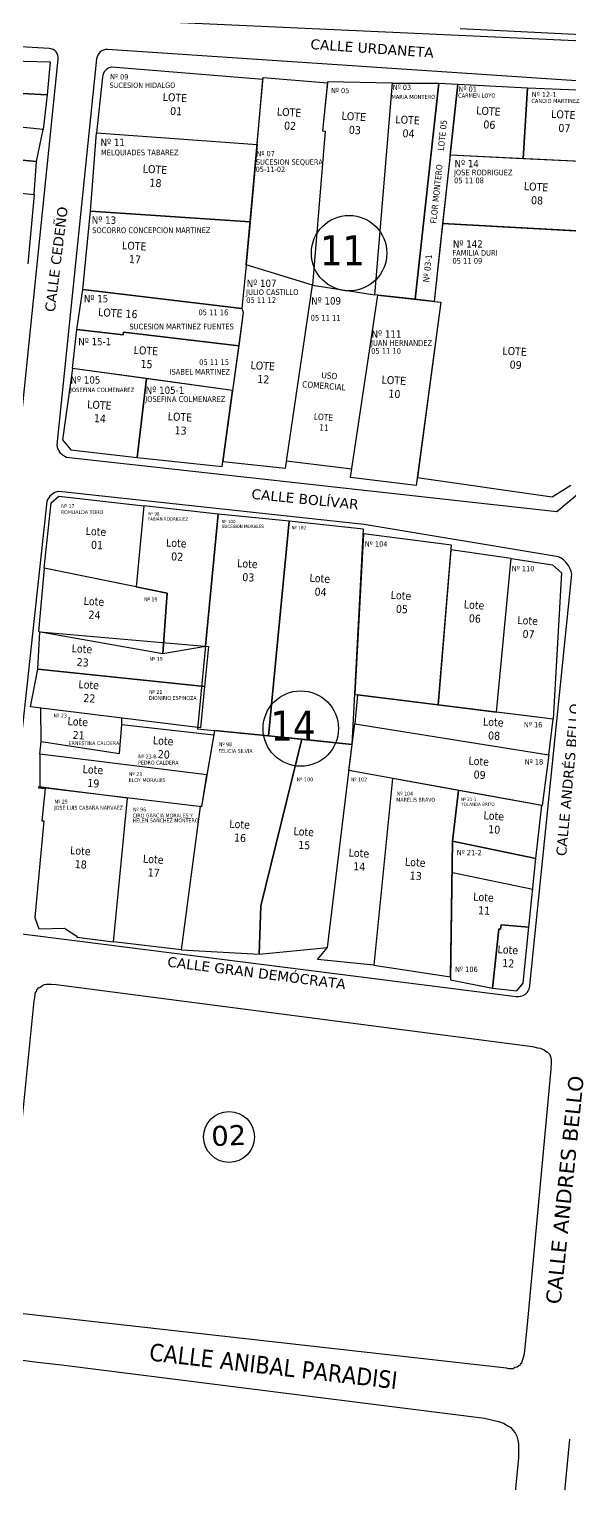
# Model space of a CAD drawing. Header units: metres. Extents: x 2 to 659295185, y -28 to 1124222152.
# Drawn here: x 660063.3 to 660171.5, y 1124433 to 1124723.8 of the extents above; entities that cross this region are included whole.
import ezdxf
from ezdxf.enums import TextEntityAlignment as Align

# ---------------------------------------------------------------- set-up
doc = ezdxf.new("R2010")
doc.units = ezdxf.units.M
doc.header["$MEASUREMENT"] = 0
for name, color, linetype in [('CALLES', 1, 'CONTINUOUS'), ('MANZANA', 30, 'CONTINUOUS'), ('Numero de manzana', 6, 'CONTINUOUS'), ('PARCELA SL', 1, 'CONTINUOUS'), ('Parcelas', 140, 'CONTINUOUS')]:
    doc.layers.add(name, color=color, linetype=linetype)
doc.styles.add('ROMAN', font='verdana.ttf')
doc.styles.get("Standard").update_dxf_attribs({"font": 'tahoma.ttf'})

msp = doc.modelspace()

# ---------------------------------------------------------------- linework, layer by layer
at = {"layer": 'MANZANA', "lineweight": -2}
for p, q in [((660065.0229, 1124531.8748), (660065.2373, 1124532.0947)), ((660065.2373, 1124532.0947), (660065.4517, 1124532.2047)), ((660065.4517, 1124532.2047), (660065.7815, 1124532.4247)), ((660065.7815, 1124532.4247), (660066.1113, 1124532.6546)), ((660066.1113, 1124532.6546), (660066.4412, 1124532.7646)), ((660066.4412, 1124532.7646), (660066.771, 1124532.8746)), ((660066.771, 1124532.8746), (660067.3152, 1124532.8746)), ((660067.3152, 1124532.8746), (660067.7523, 1124532.8846)), ((660067.7523, 1124532.8846), (660068.7418, 1124532.7746)), ((660068.7418, 1124532.7746), (660164.0143, 1124520.3771)), ((660058.3932, 1124470.2373), (660064.3715, 1124529.5453)), ((660064.3715, 1124529.5453), (660064.4787, 1124530.2151)), ((660064.4787, 1124530.2151), (660064.5859, 1124530.765)), ((660064.5859, 1124531.0949), (660064.8003, 1124531.4249)), ((660064.5859, 1124530.765), (660064.5859, 1124531.0949)), ((660064.8003, 1124531.4249), (660064.9075, 1124531.6548)), ((660064.9075, 1124531.6548), (660065.0229, 1124531.8748)), ((660164.0143, 1124520.3771), (660165.0038, 1124520.1572)), ((660165.0038, 1124520.1572), (660165.548, 1124520.0472)), ((660165.548, 1124520.0472), (660165.8778, 1124519.9372)), ((660165.8778, 1124519.9372), (660166.3231, 1124519.7173)), ((660166.3231, 1124519.7173), (660166.6529, 1124519.4973)), ((660166.6529, 1124519.4973), (660166.9828, 1124519.2774)), ((660166.9828, 1124519.2774), (660167.1971, 1124519.0574)), ((660167.1971, 1124519.0574), (660167.4198, 1124518.8374)), ((660167.4198, 1124518.8374), (660167.527, 1124518.5075)), ((660167.527, 1124518.5075), (660167.6424, 1124518.1776)), ((660167.6424, 1124518.1776), (660167.7496, 1124517.7377)), ((660167.7496, 1124517.7377), (660167.7579, 1124517.1778)), ((660167.6507, 1124515.858), (660162.9505, 1124464.8484)), ((660167.7579, 1124517.1778), (660167.6507, 1124515.858)), ((660158.8276, 1124456.0902), (660062.1368, 1124466.938)), ((660162.9505, 1124464.8484), (660162.3239, 1124458.9796)), ((660061.5184, 1124457.7499), (660065.0229, 1124457.33)), ((660065.0229, 1124457.33), (660069.8467, 1124456.8001)), ((660069.8467, 1124456.8001), (660154.3831, 1124446.1122)), ((660161.2354, 1124456.5401), (660160.9056, 1124456.3202)), ((660161.458, 1124456.6601), (660161.2354, 1124456.5401)), ((660161.5652, 1124456.8801), (660161.458, 1124456.6601)), ((660161.7796, 1124457.1), (660161.5652, 1124456.8801)), ((660161.8868, 1124457.4299), (660161.7796, 1124457.1)), ((660161.994, 1124457.7599), (660161.8868, 1124457.4299)), ((660162.1012, 1124458.2098), (660161.994, 1124457.7599)), ((660162.3239, 1124458.9796), (660162.1012, 1124458.2098)), ((660159.2646, 1124455.9802), (660158.8276, 1124456.0902)), ((660159.8171, 1124455.9802), (660159.2646, 1124455.9802)), ((660160.1387, 1124455.9902), (660159.8171, 1124455.9802)), ((660160.4685, 1124456.2102), (660160.1387, 1124455.9902)), ((660160.9056, 1124456.3202), (660160.4685, 1124456.2102)), ((660154.3831, 1124446.1122), (660157.2279, 1124445.4624)), ((660157.2279, 1124445.4624), (660158.2174, 1124445.1424)), ((660158.2174, 1124445.1424), (660159.0997, 1124444.5926)), ((660159.0997, 1124444.5926), (660159.644, 1124444.2626)), ((660159.644, 1124444.2626), (660160.0892, 1124443.7127)), ((660160.0892, 1124443.7127), (660160.5263, 1124443.1528)), ((660160.5263, 1124443.1528), (660160.8643, 1124442.493)), ((660160.8643, 1124442.493), (660161.087, 1124441.7231)), ((660162.5877, 1124350.8116), (660171.4932, 1124441.8831)), ((660161.087, 1124441.7231), (660161.1942, 1124440.9533)), ((660161.1942, 1124440.9533), (660161.2024, 1124439.5136)), ((660161.2024, 1124439.5136), (660161.2107, 1124438.1839)), ((660161.2107, 1124438.1839), (660152.8164, 1124354.7508))]:
    msp.add_line(p, q, dxfattribs=at)
at = {"layer": 'MANZANA', "linetype": 'Continuous'}
for points in [[(660084.0275, 1124781.2047), (660078.4982, 1124727.9452, 0.40172014), (660080.4688, 1124725.6578), (660179.9351, 1124721.1683, 0.14870129), (660183.323, 1124724.0074), (660189.634, 1124772.022, 0.25664339), (660185.713, 1124776.866), (660086.2301, 1124783.0695, 0.40592946)], [(659965.8034, 1124651.5975), (660058.7492, 1124640.6251, 0.21818319), (660061.4866, 1124642.819), (660069.1593, 1124717.7654, 0.46845309), (660067.3665, 1124719.8727), (659974.3625, 1124725.3573, 0.38811235), (659972.1166, 1124723.4906), (659963.4586, 1124654.5929, 0.32553047)], [(660066.8907, 1124629.3637), (660057.8493, 1124545.6613, 0.28202434), (660059.7955, 1124543.1974), (660160.7128, 1124530.4064, 0.45454731), (660163.447, 1124532.5791), (660171.8442, 1124614.8045, 0.25406018), (660169.1897, 1124618.2815), (660130.326, 1124624.75), (660069.3144, 1124631.3156, 0.29298648)]]:
    msp.add_lwpolyline(points, format="xyb", close=True, dxfattribs=at)
msp.add_lwpolyline([(660079.0456, 1124719.6747, 0.40942679), (660076.8449, 1124717.8185), (660068.8896, 1124640.6454, 0.29349531), (660070.8506, 1124638.2142), (660168.89, 1124627.328), (660173.801, 1124631.501), (660181.4899, 1124709.8244, 0.21922998), (660178.7897, 1124713.01), (660079.0456, 1124719.6747)], format="xyb", dxfattribs=at)
at = {"layer": 'Numero de manzana', "lineweight": -2}
for centre, radius in [((660127.3218, 1124678.9819), 7.5417), ((660117.6646, 1124583.954), 7.5417), ((660103.3255, 1124502.318), 5.0859)]:
    msp.add_circle(centre, radius, dxfattribs=at)
at = {"layer": 'PARCELA SL', "color": 1, "linetype": 'Continuous'}
for p, q in [((660065.7834, 1124581.3733), (660065.6577, 1124588.0539)), ((660081.9107, 1124584.7478), (660081.9107, 1124586.0418)), ((660093.7775, 1124539.6988), (660080.2074, 1124541.3485)), ((660121.0425, 1124537.7712), (660123.0018, 1124540.1806)), ((660132.2669, 1124536.6523), (660121.0425, 1124537.7712))]:
    msp.add_line(p, q, dxfattribs=at)
at = {"layer": 'Parcelas', "lineweight": -2}
for p, q in [((660178.2789, 1124722.3774), (660149.5139, 1124723.7959)), ((660035.0833, 1124717.9876), (660067.5339, 1124717.2058)), ((660067.5339, 1124717.2058), (660066.9235, 1124710.6542)), ((660110.0953, 1124713.6917), (660079.9032, 1124716.1845)), ((660066.9235, 1124710.6542), (660034.2987, 1124712.3721)), ((660034.2987, 1124712.3721), (660066.9235, 1124710.6542)), ((660078.0278, 1124714.1681), (660076.846, 1124703.0306)), ((660106.7759, 1124676.6515), (660110.1296, 1124714.0739)), ((660108.9332, 1124700.7237), (660110.0953, 1124713.6917)), ((660110.1296, 1124714.0739), (660123.0108, 1124713.0031)), ((660123.0364, 1124713.2417), (660121.983, 1124703.408)), ((660123.0108, 1124713.0031), (660121.9922, 1124703.4072)), ((660135.9907, 1124712.9454), (660123.0364, 1124713.2417)), ((660132.4746, 1124670.6542), (660135.9919, 1124712.9516)), ((660132.4746, 1124670.6542), (660135.9907, 1124712.9454)), ((660135.9919, 1124712.9516), (660145.3008, 1124712.9567)), ((660140.5635, 1124669.7576), (660145.3008, 1124712.9567)), ((660145.3008, 1124712.9567), (660140.5635, 1124669.7576)), ((660149.064, 1124712.7312), (660144.3104, 1124669.3408)), ((660145.3008, 1124712.9567), (660149.064, 1124712.7312)), ((660147.5094, 1124698.5426), (660149.064, 1124712.7312)), ((660149.064, 1124712.7312), (660162.9755, 1124712.0126)), ((660066.9235, 1124710.6542), (660066.1337, 1124703.6989)), ((660162.9755, 1124712.0126), (660162.1434, 1124697.857)), ((660162.1434, 1124697.857), (660162.9755, 1124712.0126)), ((660162.9755, 1124712.0126), (660178.8637, 1124711.3997)), ((660066.1337, 1124703.6989), (660056.8314, 1124704.6421)), ((660066.1337, 1124703.6989), (660056.8314, 1124704.6421)), ((660064.8522, 1124697.2959), (660066.1337, 1124703.6989)), ((660075.6153, 1124687.3421), (660076.846, 1124703.0306)), ((660076.846, 1124703.0306), (660108.9332, 1124700.7237)), ((660076.846, 1124703.0306), (660108.9332, 1124700.7237)), ((660108.9332, 1124700.7237), (660107.5477, 1124685.2632)), ((660122.5211, 1124703.3637), (660119.9922, 1124672.5774)), ((660122.5304, 1124703.363), (660119.9922, 1124672.5774)), ((660121.983, 1124703.408), (660122.5211, 1124703.3637)), ((660121.9922, 1124703.4072), (660122.5304, 1124703.363)), ((660032.2228, 1124700.3282), (660064.8522, 1124697.2959)), ((660064.8522, 1124697.2959), (660032.2228, 1124700.3282)), ((660147.5111, 1124698.556), (660146.0136, 1124684.8878)), ((660162.1434, 1124697.857), (660147.5094, 1124698.5426)), ((660179.145, 1124697.0448), (660147.5111, 1124698.556)), ((660179.145, 1124697.0448), (660162.1434, 1124697.857)), ((660064.3374, 1124690.6959), (660064.8522, 1124697.2959)), ((660031.4109, 1124694.0807), (660064.3374, 1124690.6959)), ((660031.4109, 1124694.0807), (660064.3374, 1124690.6959)), ((660064.3374, 1124690.6959), (660063.0711, 1124676.8537)), ((660074.0752, 1124671.6977), (660075.6153, 1124687.3421)), ((660075.6153, 1124687.3421), (660107.5477, 1124685.2632)), ((660107.5477, 1124685.2632), (660075.6153, 1124687.3421)), ((660107.5477, 1124685.2632), (660106.7759, 1124676.6515)), ((660146.0136, 1124684.8878), (660144.3104, 1124669.3408)), ((660176.6191, 1124683.2352), (660146.0136, 1124684.8878)), ((660146.0136, 1124684.8878), (660177.4179, 1124683.192)), ((660106.7759, 1124676.6515), (660105.8749, 1124667.948)), ((660106.7759, 1124676.6515), (660105.8749, 1124667.948)), ((660119.9922, 1124672.5774), (660106.7759, 1124676.6515)), ((660119.9922, 1124672.5774), (660106.7759, 1124676.6515)), ((660072.8629, 1124663.7092), (660074.0752, 1124671.6977)), ((660105.8749, 1124667.948), (660074.0752, 1124671.6977)), ((660074.0752, 1124671.6977), (660105.8749, 1124667.948)), ((660114.58, 1124635.9754), (660119.9922, 1124672.5774)), ((660119.9922, 1124672.5774), (660132.4746, 1124670.6542)), ((660127.6037, 1124634.1179), (660133.0594, 1124670.5921)), ((660140.5635, 1124669.7576), (660132.4746, 1124670.6542)), ((660133.0594, 1124670.5921), (660145.6517, 1124669.1917)), ((660144.3104, 1124669.3408), (660140.5635, 1124669.7576)), ((660145.6517, 1124669.1917), (660140.7603, 1124632.5467)), ((660145.6517, 1124669.1917), (660140.9732, 1124634.1421)), ((660144.3104, 1124669.3408), (660145.6517, 1124669.1917)), ((660106.1567, 1124667.0932), (660102.0911, 1124637.3094)), ((660106.1567, 1124667.0932), (660105.2505, 1124660.4548)), ((660105.8749, 1124667.948), (660106.1567, 1124667.0932)), ((660105.8749, 1124667.948), (660106.1567, 1124667.0932)), ((660072.008, 1124655.9562), (660072.8629, 1124663.7092)), ((660082.1256, 1124662.6229), (660072.8629, 1124663.7092)), ((660072.8629, 1124663.7092), (660082.1256, 1124662.6229)), ((660082.1885, 1124663.1593), (660082.1256, 1124662.6229)), ((660082.1256, 1124662.6229), (660082.1885, 1124663.1593)), ((660105.2505, 1124660.4548), (660082.1885, 1124663.1593)), ((660082.1885, 1124663.1593), (660105.2505, 1124660.4548)), ((660105.2505, 1124660.4548), (660104.0333, 1124651.5375)), ((660072.008, 1124655.9562), (660070.0116, 1124641.6447)), ((660104.0333, 1124651.5375), (660072.008, 1124655.9562)), ((660086.7978, 1124653.9155), (660072.008, 1124655.9562)), ((660084.9853, 1124638.1494), (660086.7978, 1124653.9155)), ((660086.7978, 1124653.9155), (660084.9853, 1124638.1494)), ((660104.0333, 1124651.5375), (660086.7978, 1124653.9155)), ((660101.9612, 1124636.3583), (660104.0333, 1124651.5375)), ((660070.0116, 1124641.6447), (660071.7053, 1124639.6986)), ((660071.7053, 1124639.6986), (660084.9853, 1124638.1494)), ((660084.9853, 1124638.1494), (660101.9612, 1124636.3583)), ((660102.0911, 1124637.3094), (660114.58, 1124635.9754)), ((660127.8536, 1124635.7882), (660114.7936, 1124637.42)), ((660140.7603, 1124632.5467), (660127.6037, 1124634.1179)), ((660140.9656, 1124634.1432), (660167.9616, 1124630.2586)), ((660167.9616, 1124630.2586), (660171.6778, 1124632.5957)), ((660066.3709, 1124615.9975), (660067.7624, 1124629.0536)), ((660067.7624, 1124629.0536), (660069.3014, 1124630.4078)), ((660069.3014, 1124630.4078), (660086.2548, 1124628.5039)), ((660086.2548, 1124628.5039), (660084.7614, 1124612.2925)), ((660086.2548, 1124628.5039), (660084.7614, 1124612.2925)), ((660101.1267, 1124626.7933), (660086.2548, 1124628.5039)), ((660101.1267, 1124626.7933), (660097.044, 1124583.9072)), ((660098.6153, 1124600.4126), (660101.1267, 1124626.7933)), ((660115.3493, 1124625.4068), (660101.1267, 1124626.7933)), ((660115.3493, 1124625.4068), (660111.2367, 1124582.5235)), ((660111.2367, 1124582.5235), (660115.3493, 1124625.4068)), ((660130.226, 1124623.8303), (660115.3493, 1124625.4068)), ((660127.9471, 1124580.7906), (660130.226, 1124623.8303)), ((660130.1763, 1124622.8916), (660128.4758, 1124590.7766)), ((660147.7786, 1124620.6066), (660130.1763, 1124622.8916)), ((660145.1464, 1124588.695), (660147.7786, 1124620.6066)), ((660147.7005, 1124619.6598), (660145.1464, 1124588.695)), ((660159.7554, 1124617.9182), (660147.7005, 1124619.6598)), ((660156.786, 1124587.2416), (660159.7554, 1124617.9182)), ((660156.786, 1124587.2416), (660159.7554, 1124617.9182)), ((660159.7554, 1124617.9182), (660167.9875, 1124616.7121)), ((660167.9875, 1124616.7121), (660169.8245, 1124615.1062)), ((660066.3709, 1124615.9975), (660065.2347, 1124603.3484)), ((660090.9569, 1124611.0443), (660066.3709, 1124615.9975)), ((660084.7614, 1124612.2925), (660066.3709, 1124615.9975)), ((660169.8245, 1124615.1062), (660168.1279, 1124585.8253)), ((660084.7614, 1124612.2925), (660090.9569, 1124611.0443)), ((660090.0942, 1124598.925), (660090.9569, 1124611.0443)), ((660090.9569, 1124611.0443), (660090.0942, 1124598.925)), ((660065.0573, 1124595.8193), (660065.4771, 1124603.2876)), ((660065.2347, 1124603.3484), (660090.0942, 1124598.925)), ((660065.4771, 1124603.2876), (660099.1921, 1124600.3807)), ((660090.0942, 1124598.925), (660098.6153, 1124600.4126)), ((660099.1921, 1124600.3807), (660098.4282, 1124592.357)), ((660063.6114, 1124588.3072), (660065.0573, 1124595.8193)), ((660098.4282, 1124592.357), (660065.0573, 1124595.8193)), ((660065.0573, 1124595.8193), (660098.4282, 1124592.357)), ((660098.4282, 1124592.357), (660097.6416, 1124584.0943)), ((660129.0216, 1124590.7085), (660128.4447, 1124584.8769)), ((660128.4758, 1124590.7766), (660145.1464, 1124588.695)), ((660168.1279, 1124585.8253), (660129.0216, 1124590.7085)), ((660097.6416, 1124584.0943), (660063.6114, 1124588.3072)), ((660145.1464, 1124588.695), (660156.786, 1124587.2416)), ((660081.3996, 1124578.9703), (660081.9107, 1124584.7478)), ((660081.9107, 1124584.7478), (660100.2854, 1124582.6855)), ((660127.3084, 1124575.5459), (660128.4447, 1124584.8769)), ((660128.4447, 1124584.8769), (660167.2889, 1124578.7147)), ((660128.4447, 1124584.8769), (660167.2889, 1124578.7147)), ((660168.1279, 1124585.8253), (660156.786, 1124587.2416)), ((660167.2889, 1124578.7147), (660168.1279, 1124585.8253)), ((660097.044, 1124583.9072), (660111.2367, 1124582.5235)), ((660100.4372, 1124583.5697), (660097.8246, 1124568.3523)), ((660100.2854, 1124582.6855), (660098.9148, 1124574.7023)), ((660117.901, 1124581.8324), (660100.4372, 1124583.5697)), ((660109.7044, 1124548.5262), (660117.901, 1124581.8324)), ((660117.901, 1124581.8324), (660109.7044, 1124548.5262)), ((660111.2367, 1124582.5235), (660127.9471, 1124580.7906)), ((660127.9471, 1124580.7906), (660117.901, 1124581.8324)), ((660065.4701, 1124578.8427), (660065.7834, 1124581.3733)), ((660098.9148, 1124574.7023), (660065.4701, 1124578.8427)), ((660098.9148, 1124574.7023), (660065.4701, 1124578.8427)), ((660065.4701, 1124578.8427), (660065.4917, 1124572.2527)), ((660065.7834, 1124581.3733), (660081.3996, 1124578.9703)), ((660123.0018, 1124540.1806), (660127.9471, 1124580.7906)), ((660167.2889, 1124578.7147), (660165.9425, 1124568.5636)), ((660097.8868, 1124568.3448), (660098.9148, 1124574.7023)), ((660165.9425, 1124568.5636), (660127.3084, 1124575.5459)), ((660135.9878, 1124573.9773), (660132.2669, 1124536.6523)), ((660149.2332, 1124571.5834), (660135.9878, 1124573.9773)), ((660065.2436, 1124572.284), (660065.2296, 1124572.0945)), ((660065.2296, 1124572.0945), (660066.526, 1124571.9982)), ((660083.0227, 1124570.0407), (660065.2436, 1124572.284)), ((660065.4917, 1124572.2527), (660097.8868, 1124568.3448)), ((660066.526, 1124571.9982), (660065.8987, 1124565.4883)), ((660080.2074, 1124541.3485), (660083.0227, 1124570.0407)), ((660147.9988, 1124561.4584), (660149.2332, 1124571.5834)), ((660149.2332, 1124571.5834), (660147.9988, 1124561.4584)), ((660165.8441, 1124568.5814), (660149.2332, 1124571.5834)), ((660097.5354, 1124568.3736), (660093.7775, 1124539.6988)), ((660097.8246, 1124568.3523), (660097.5354, 1124568.3736)), ((660164.6931, 1124557.9937), (660165.8441, 1124568.5814)), ((660066.2987, 1124565.4883), (660064.5153, 1124546.1906)), ((660065.8987, 1124565.4883), (660066.2987, 1124565.4883)), ((660147.9988, 1124561.4584), (660147.5829, 1124533.7115)), ((660147.5922, 1124534.3314), (660147.9988, 1124561.4584)), ((660164.6931, 1124557.9937), (660147.9988, 1124561.4584)), ((660147.9988, 1124561.4584), (660164.6931, 1124557.9937)), ((660163.2813, 1124544.2863), (660164.6931, 1124557.9937)), ((660147.9988, 1124555.2005), (660164.062, 1124551.8668)), ((660109.3251, 1124538.8636), (660109.7044, 1124548.5262)), ((660109.7044, 1124548.5262), (660109.3251, 1124538.8636)), ((660064.5153, 1124546.1906), (660065.2716, 1124543.9128)), ((660065.2716, 1124543.9128), (660070.4296, 1124544.0579)), ((660070.4296, 1124544.0579), (660072.8885, 1124542.4463)), ((660157.2996, 1124543.8568), (660156.0277, 1124532.0853)), ((660156.0277, 1124532.0853), (660157.2996, 1124543.8568)), ((660157.5992, 1124543.8409), (660157.2996, 1124543.8568)), ((660157.2996, 1124543.8568), (660157.5992, 1124543.8409)), ((660157.7208, 1124544.7528), (660157.5992, 1124543.8409)), ((660157.5992, 1124543.8409), (660157.7208, 1124544.7528)), ((660163.2813, 1124544.2863), (660157.7208, 1124544.7528)), ((660157.7208, 1124544.7528), (660163.2813, 1124544.2863)), ((660162.1246, 1124533.0557), (660163.2813, 1124544.2863)), ((660072.8885, 1124542.4463), (660072.8623, 1124542.248)), ((660072.8623, 1124542.248), (660080.2074, 1124541.3485)), ((660093.7775, 1124539.6988), (660109.3251, 1124538.8636)), ((660109.3251, 1124538.8636), (660123.0018, 1124540.1806)), ((660132.2669, 1124536.6523), (660147.5922, 1124534.3314)), ((660147.5829, 1124533.7115), (660156.0277, 1124532.0853)), ((660156.0277, 1124532.0853), (660160.8881, 1124531.5478)), ((660160.8881, 1124531.5478), (660162.1246, 1124533.0557))]:
    msp.add_line(p, q, dxfattribs=at)
msp.add_arc((660080.1702, 1124714.0558), 2.1453, 97.149321, 177.000281, dxfattribs=at)

# ---------------------------------------------------------------- texts
at = {"layer": 'CALLES', "color": 0, "style": 'ROMAN'}
for s, height, rotation, p in [('CALLE URDANETA', 2, 355.954093, (660119.5402, 1124719.7938)), ('CALLE CEDEÑO', 2, 82.938051, (660068.4766, 1124667.143)), ('CALLE BOLÍVAR', 2, 354.239673, (660107.7356, 1124629.893)), ('CALLE ANDRÉS BELLO', 2, 84.772663, (660170.717, 1124558.3982)), ('CALLE GRAN DEMÓCRATA', 2, 352.732959, (660090.892, 1124536.3945)), ('CALLE ANDRES BELLO', 3, 84.18444, (660169.6159, 1124468.7712))]:
    msp.add_text(s, height=height, rotation=rotation, dxfattribs=at).set_placement(p)
at = {"layer": 'CALLES', "color": 0}
msp.add_text('CALLE ANIBAL PARADISI', height=3.5, rotation=353.377719, dxfattribs=at).set_placement((660112.203, 1124456.5116), align=Align.MIDDLE)
at = {"layer": 'Numero de manzana', "lineweight": -2}
for s, p in [('11', (660121.5037, 1124676.553)), ('14', (660111.6148, 1124581.5331))]:
    msp.add_text(s, height=6, dxfattribs=at).set_placement(p)
at = {"layer": 'Numero de manzana', "lineweight": -2, "style": 'ROMAN'}
msp.add_text('02', height=4, rotation=2.2002, dxfattribs=at).set_placement((660099.8495, 1124500.4888))
at = {"layer": 'Parcelas', "lineweight": -2}
for s, height, p in [('SUCESION HIDALGO', 1.05553, (660079.4148, 1124712.0254)), ('Nº 09', 1.05553, (660079.5336, 1124713.7093)), ('Nº 03', 1.05553, (660136.0659, 1124711.6034)), ('Nº 05', 1.05553, (660123.7044, 1124710.9637)), ('MARIA MONTERO', 0.817506, (660135.7988, 1124709.8101)), ('CARMEN LOYO', 0.817506, (660149.1333, 1124710.0828)), ('Nº 01', 1.05553, (660149.2208, 1124711.2416)), ('CANDIO MARTINEZ', 0.817506, (660163.7823, 1124709.0078)), ('Nº 12-1', 1.05553, (660163.8698, 1124710.1666)), ('Nº 11', 1.46826, (660077.6305, 1124700.4001)), ('MELQUIADES TABAREZ', 1.137164, (660077.695, 1124698.542)), ('Nº 07', 1.05553, (660108.8094, 1124698.3536)), ('05-11-02', 1.05553, (660108.6281, 1124695.22)), ('SUCESION SEQUERA', 1.05553, (660108.6906, 1124696.6697)), ('JOSE RODRIGUEZ', 1.137164, (660148.2891, 1124694.5446)), ('Nº 14', 1.46826, (660148.4108, 1124696.1566)), ('05 11 08', 1.13716, (660148.3154, 1124692.9491)), ('Nº 13', 1.46826, (660075.8848, 1124684.8487)), ('SOCORRO CONCEPCION MARTINEZ', 1.137164, (660075.9494, 1124682.9906)), ('Nº 142', 1.46826, (660148.0807, 1124680.0792)), ('05 11 09', 1.13716, (660147.9853, 1124676.8717)), ('FAMILIA DURI', 1.137164, (660147.959, 1124678.4673)), ('JULIO CASTILLO', 1.137164, (660106.733, 1124670.6144)), ('Nº 107', 1.46826, (660106.8547, 1124672.2263)), ('Nº 15', 1.46826, (660074.2986, 1124669.1509)), ('05 11 12', 1.13716, (660106.7593, 1124669.0188)), ('Nº 109', 1.46826, (660119.7442, 1124668.713)), ('05 11 16', 1.13716, (660097.2084, 1124666.58)), ('05 11 11', 1.13716, (660119.6487, 1124665.5055)), ('SUCESION MARTINEZ FUENTES', 1.137164, (660083.3891, 1124663.7457)), ('Nº 111', 1.46826, (660131.8216, 1124662.0666)), ('Nº 15-1', 1.46826, (660073.1706, 1124660.5633)), ('JUAN HERNANDEZ', 1.137164, (660131.6999, 1124660.4547)), ('05 11 10', 1.13716, (660131.7262, 1124658.8591)), ('05 11 15', 1.13716, (660097.358, 1124656.6251)), ('Nº 105', 1.46826, (660071.6241, 1124652.9087)), ('ISABEL MARTINEZ', 1.137164, (660091.4217, 1124654.7001)), ('JOSEFINA COLMENAREZ', 0.869019, (660071.5581, 1124651.2152)), ('Nº 105-1', 1.46826, (660086.6811, 1124650.8582)), ('JOSEFINA COLMENAREZ', 1.137164, (660086.5594, 1124649.2463)), ('Nº 17', 0.76647, (660069.765, 1124628.0531)), ('ROMUALDA TORO  ', 0.766475, (660069.6787, 1124626.8303)), ('FABIAN RODRIGUEZ', 0.651831, (660087.0764, 1124625.5028)), ('Nº 98', 0.65183, (660087.1498, 1124626.5427)), ('Nº 100', 0.6574, (660101.8231, 1124625.0156)), ('SUCESION MORALES ', 0.657398, (660101.8839, 1124624.0358)), ('Nº 102', 0.69688, (660115.8006, 1124623.7676)), ('Nº 104', 1.06603, (660130.4698, 1124620.3087)), ('Nº 110', 1.06603, (660159.8642, 1124615.3917)), ('Nº 19', 0.76647, (660086.3562, 1124609.3851)), ('Nº 19', 0.76647, (660087.4086, 1124597.5056)), ('DIONIRIO ESPINOZA', 0.766475, (660087.3083, 1124589.6803)), ('Nº 21', 0.76647, (660087.3544, 1124590.889)), ('Nº 23', 0.76647, (660068.2418, 1124586.1651)), ('Nº 16', 1.06603, (660162.273, 1124584.1954)), ('ERNESTINA CALDERA', 0.766475, (660071.2353, 1124580.6441)), ('Nº 23-B', 0.76647, (660085.1904, 1124577.9706)), ('FELICIA SILVIA', 0.766475, (660101.2056, 1124579.0767)), ('Nº 98', 0.76647, (660101.2729, 1124580.4338)), ('PEDRO CALDERA', 0.766475, (660085.1443, 1124576.7619)), ('Nº 18', 1.06603, (660162.4415, 1124576.7606)), ('ELOY MORALES', 0.766475, (660083.2461, 1124573.2539)), ('Nº 23', 0.76647, (660083.2922, 1124574.4626)), ('Nº 100', 0.76647, (660116.8403, 1124573.4105)), ('Nº 102', 0.76647, (660127.6676, 1124573.3936)), ('MARELIS BRAVO', 0.766475, (660136.7665, 1124569.3479)), ('Nº 104', 0.76647, (660136.8528, 1124570.5706)), ('Nº 21-1', 0.6574, (660149.6829, 1124569.4778)), ('JOSE LUIS CABAÑA NARVAEZ ', 0.766475, (660068.3802, 1124567.7476)), ('Nº 25', 0.76647, (660068.4262, 1124568.9563)), ('CIRO GARCIA MORALES Y ', 0.766475, (660084.0512, 1124566.1863)), ('Nº 96', 0.76647, (660084.0972, 1124567.395)), ('YOLANDA BRITO', 0.657398, (660149.7437, 1124568.498)), ('Nº 21-2', 1.06603, (660148.8498, 1124558.62)), ('Nº 106', 1.06603, (660148.5192, 1124535.2906))]:
    msp.add_text(s, height=height, dxfattribs=at).set_placement(p)
for s, height, rotation, p in [('LOTE', 1.6, 356.605248, (660090.0182, 1124709.4366)), ('01', 1.6, 356.605248, (660091.5054, 1124706.6436)), ('LOTE', 1.6, 356.605248, (660112.8509, 1124706.503)), ('LOTE', 1.6, 356.605248, (660125.7846, 1124705.6586)), ('LOTE', 1.6, 356.605248, (660136.5418, 1124704.9678)), ('LOTE', 1.6, 356.605248, (660152.6999, 1124706.7316)), ('LOTE', 1.6, 356.605248, (660167.6833, 1124706.0408)), ('02', 1.6, 356.605248, (660114.2876, 1124703.713)), ('03', 1.6, 356.605248, (660127.2422, 1124702.8674)), ('04', 1.6, 356.605248, (660137.9673, 1124702.1785)), ('LOTE 05', 1.25, 83.91628, (660146.269, 1124699.406)), ('06', 1.6, 356.605248, (660154.1378, 1124703.9416)), ('07', 1.6, 356.605248, (660169.1367, 1124703.2499)), ('LOTE', 1.6, 356.605248, (660086.0255, 1124695.0794)), ('FLOR MONTERO', 1.25, 83.91628, (660144.7662, 1124684.8539)), ('18', 1.6, 356.605248, (660087.3779, 1124692.2912)), ('LOTE', 1.6, 356.605248, (660162.2367, 1124691.5956)), ('08', 1.6, 356.605248, (660163.6717, 1124688.8026)), ('LOTE', 1.6, 356.605248, (660081.8897, 1124679.7804)), ('17', 1.6, 356.605248, (660083.2622, 1124677.0233)), ('Nº 03-1', 1.25, 83.91628, (660143.3324, 1124673.095)), ('LOTE 16', 1.6, 356.605248, (660077.103, 1124666.4179)), ('LOTE', 1.6, 356.605248, (660084.2166, 1124658.8495)), ('LOTE', 1.6, 356.605248, (660157.94, 1124658.7219)), ('15', 1.6, 356.605248, (660085.5896, 1124656.0924)), ('LOTE', 1.6, 356.605248, (660107.5846, 1124655.8243)), ('09', 1.6, 356.605248, (660159.3939, 1124655.9309)), ('12', 1.6, 356.605248, (660108.9389, 1124653.0413)), ('USO', 1.25, 355.658806, (660121.7537, 1124653.9982)), ('LOTE', 1.6, 356.605248, (660133.7884, 1124652.9202)), ('COMERCIAL', 1.25, 355.658806, (660117.9121, 1124652.1744)), ('10', 1.6, 356.605248, (660135.148, 1124650.1348)), ('LOTE', 1.6, 356.605248, (660074.9159, 1124647.976)), ('14', 1.6, 356.605248, (660076.2605, 1124645.2206)), ('LOTE', 1.6, 356.605248, (660091.0218, 1124645.5961)), ('LOTE', 1.25, 355.658806, (660120.2471, 1124645.7394)), ('13', 1.6, 356.605248, (660092.3969, 1124642.8098)), ('11', 1.25, 355.658806, (660121.31, 1124643.566)), ('Lote', 1.6, 356.605248, (660074.6197, 1124622.6771)), ('01', 1.6, 356.605248, (660075.6837, 1124619.9093)), ('Lote', 1.6, 356.605248, (660090.6878, 1124620.3604)), ('02', 1.6, 356.605248, (660091.7014, 1124617.5956)), ('Lote', 1.6, 356.605248, (660104.8996, 1124616.2325)), ('03', 1.6, 356.605248, (660105.9341, 1124613.4664)), ('Lote', 1.6, 356.605248, (660119.3775, 1124613.3049)), ('04', 1.6, 356.605248, (660120.3798, 1124610.5407)), ('Lote', 1.6, 356.605248, (660135.61, 1124609.8747)), ('Lote', 1.6, 356.605248, (660074.2132, 1124608.6967)), ('05', 1.6, 356.605248, (660136.6408, 1124607.1088)), ('Lote', 1.6, 356.605248, (660150.2202, 1124607.9866)), ('24', 1.6, 356.605248, (660075.1765, 1124605.937)), ('06', 1.6, 356.605248, (660151.2349, 1124605.2216)), ('Lote', 1.6, 356.605248, (660160.9378, 1124604.8682)), ('07', 1.6, 356.605248, (660161.968, 1124602.1023)), ('Lote', 1.6, 356.605248, (660071.8208, 1124599.2257)), ('23', 1.6, 356.605248, (660072.8162, 1124596.4619)), ('Lote', 1.6, 356.605248, (660073.1725, 1124592.0357)), ('22', 1.6, 356.605248, (660074.1471, 1124589.2753)), ('Lote', 1.6, 356.605248, (660070.9873, 1124584.6555)), ('Lote', 1.6, 356.605248, (660154.066, 1124584.5751)), ('21', 1.6, 356.605248, (660072.0123, 1124581.8922)), ('Lote', 1.6, 356.605248, (660088.0534, 1124580.8272)), ('08', 1.6, 356.605248, (660155.0778, 1124581.8071)), ('20', 1.6, 356.605248, (660089.0332, 1124578.0644)), ('Lote', 1.6, 356.605248, (660074.0047, 1124575.057)), ('Lote', 1.6, 356.605248, (660151.1515, 1124576.7517)), ('19', 1.6, 356.605248, (660074.9529, 1124572.2961)), ('09', 1.6, 356.605248, (660152.1823, 1124573.9858)), ('Lote', 1.6, 356.605248, (660154.1693, 1124565.8171)), ('Lote', 1.6, 356.605248, (660103.3481, 1124564.1421)), ('Lote', 1.6, 356.605248, (660116.17, 1124562.6634)), ('10', 1.6, 356.605248, (660155.1057, 1124563.0568)), ('16', 1.6, 356.605248, (660104.2804, 1124561.3853)), ('15', 1.6, 356.605248, (660117.1199, 1124559.9314)), ('Lote', 1.6, 356.605248, (660071.5077, 1124558.8457)), ('Lote', 1.6, 356.605248, (660086.0733, 1124557.1483)), ('Lote', 1.6, 356.605248, (660127.1989, 1124558.3872)), ('18', 1.6, 356.605248, (660072.4369, 1124556.0826)), ('17', 1.6, 356.605248, (660087.0227, 1124554.4163)), ('14', 1.6, 356.605248, (660128.1204, 1124555.6568)), ('Lote', 1.6, 356.605248, (660138.4572, 1124556.5427)), ('13', 1.6, 356.605248, (660139.4092, 1124553.7815)), ('Lote', 1.6, 356.605248, (660152.105, 1124549.5678)), ('11', 1.6, 356.605248, (660153.0881, 1124546.8338)), ('Lote', 1.6, 356.605248, (660156.9779, 1124539.0621)), ('12', 1.6, 356.605248, (660157.9091, 1124536.3043))]:
    msp.add_text(s, height=height, rotation=rotation, dxfattribs=at).set_placement(p)
at = {"layer": 'Parcelas', "lineweight": 0, "insert": (660084.0513, 1124565.9766), "char_height": 0.766475, "width": 19.148687, "attachment_point": 1}
msp.add_mtext('HELEN SANCHEZ MONTERO ', dxfattribs=at)

doc.saveas('drawing.dxf')
